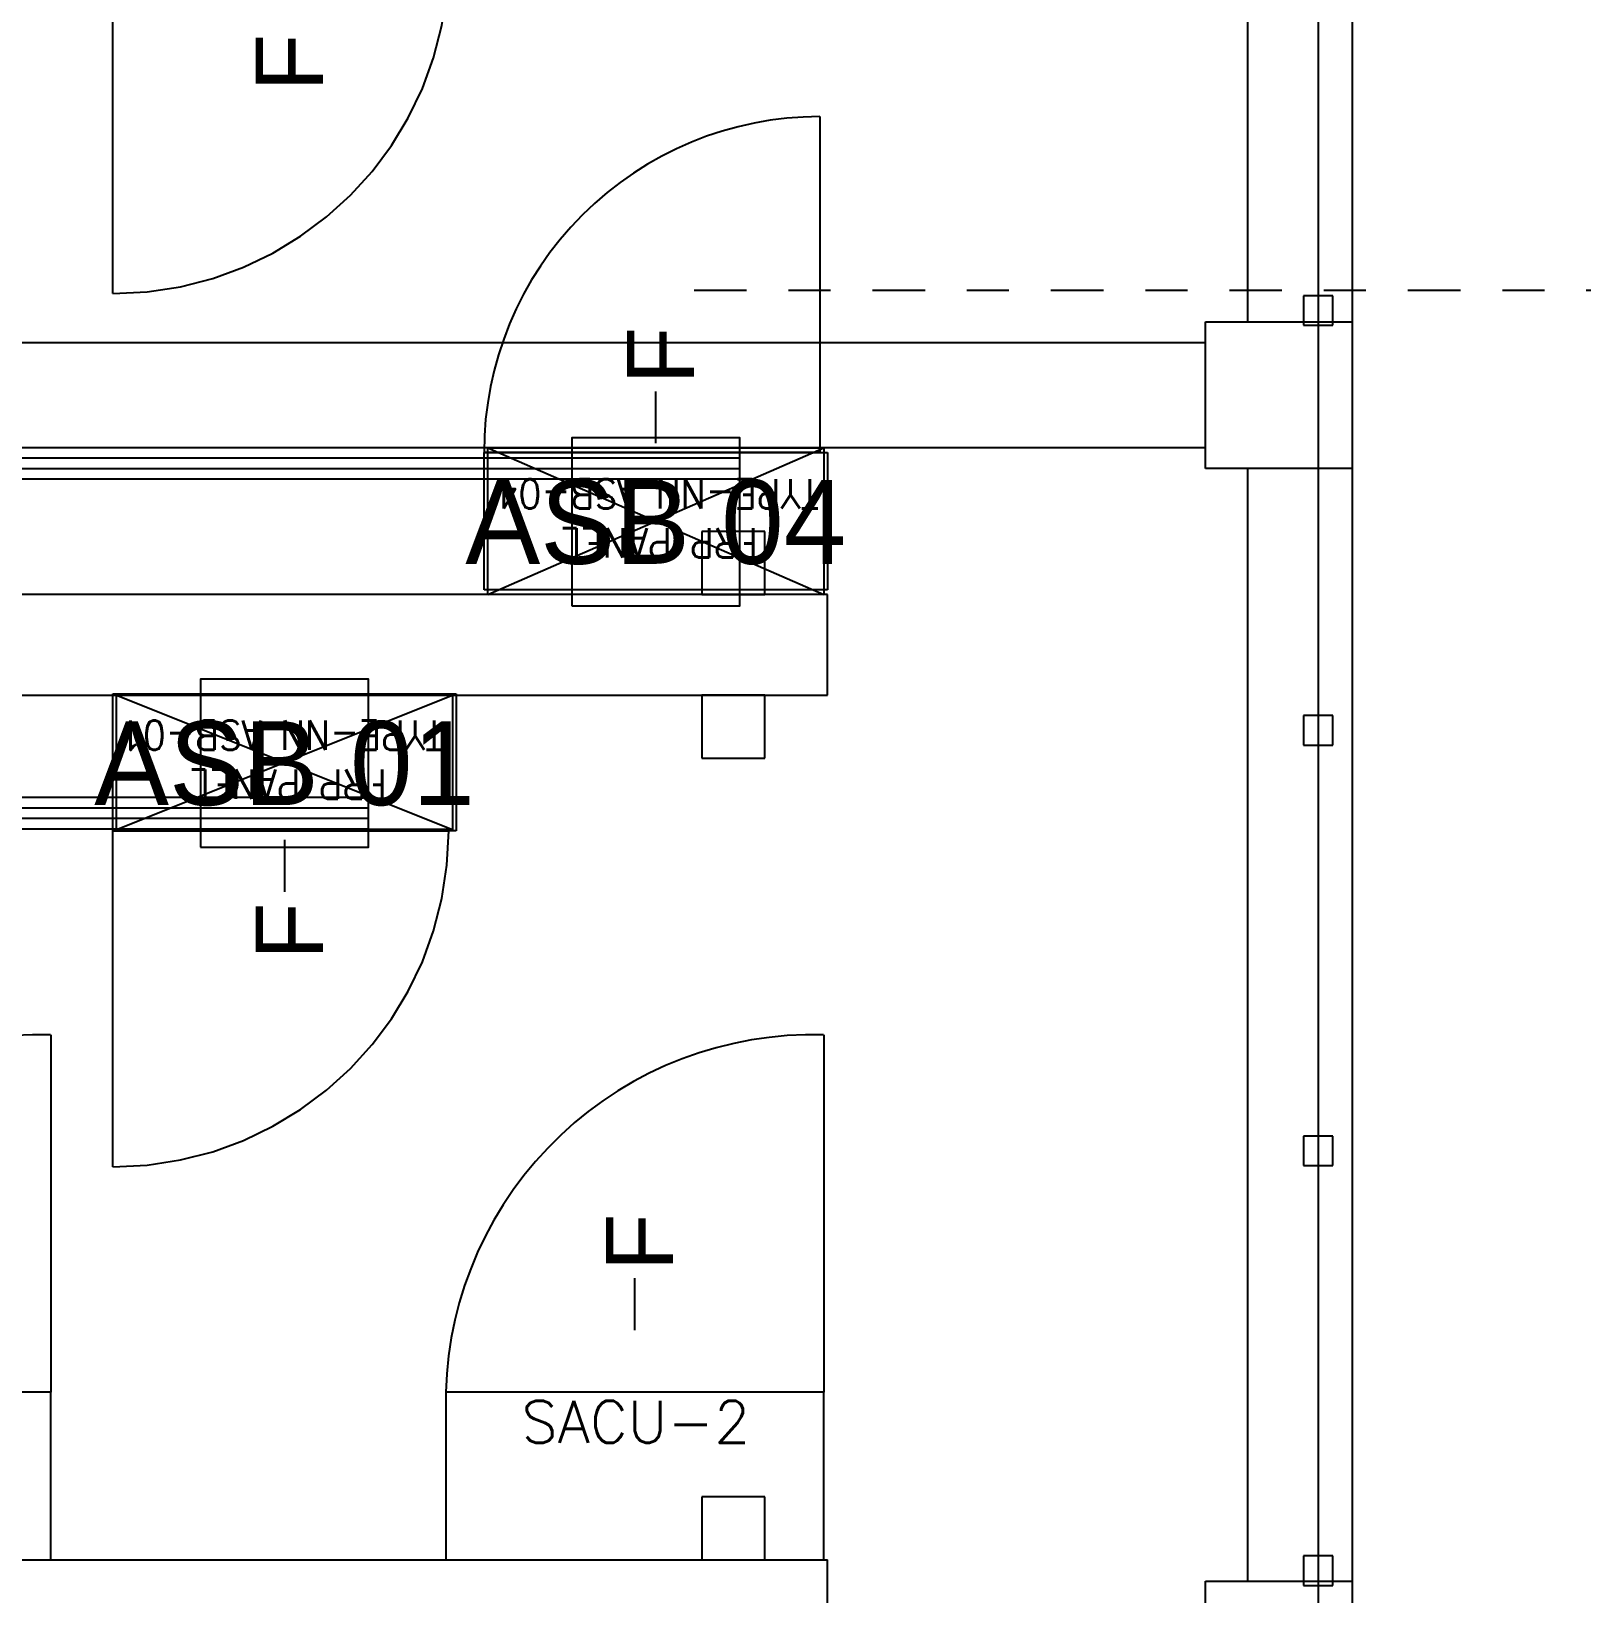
# Model space of a CAD drawing. Header units: metres. Extents: x 532643 to 533032, y 2674174 to 2674494.
# Drawn here: x 532831.833 to 532835.526, y 2674365.169 to 2674368.891 of the extents above; entities that cross this region are included whole.
import ezdxf
from ezdxf.enums import TextEntityAlignment as Align

# ---------------------------------------------------------------- set-up
doc = ezdxf.new("R2010")
doc.units = ezdxf.units.M
doc.header["$MEASUREMENT"] = 0
for name, pattern in [('CENTER', [2, 1.25, -0.25, 0.25, -0.25]), ('DASHED', [0.75, 0.5, -0.25]), ('HIDDEN', [0.375, 0.25, -0.125]), ('PHANTOM', [63.5, 31.75, -6.35, 6.35, -6.35, 6.35, -6.35])]:
    doc.linetypes.add(name, pattern=pattern)
for name, color, linetype in [('1', 5, 'Continuous'), ('IDT', 7, 'Continuous'), ('LT Cable(AG) INV to LT Panel BL-02', 2, 'Continuous')]:
    doc.layers.add(name, color=color, linetype=linetype)
doc.styles.add('Arial', font='arial.ttf')
doc.styles.add('RomanS', font='romans.shx')
doc.styles.get("Standard").update_dxf_attribs({"font": 'Adani Regular.ttf'})

# ---------------------------------------------------------------- blocks, each defined once
blk = doc.blocks.new('ASB')
at = {"layer": '1', "color": 5}
blk.add_lwpolyline([(-0.2, -0.2), (0.2, -0.2), (0.2, 0.2), (-0.2, 0.2)], close=True, dxfattribs=at)
at = {"layer": '1', "color": 7}
blk.add_attdef('ID', text='', height=0.2, dxfattribs=at).set_placement((0, 0), align=Align.MIDDLE_CENTER)
blk = doc.blocks.new('IDT')
at = {"layer": 'IDT', "color": 8, "linetype": 'PHANTOM', "ltscale": 0.25}
blk.add_line((25.6331, 9.1603), (25.6331, 16.0353), dxfattribs=at)
at = {"layer": 'IDT', "color": 8}
for p, q in [((25.552, 15.0601), (25.552, 15.4101)), ((25.902, 15.4101), (25.902, 15.0601)), ((25.902, 15.0601), (25.552, 15.0601)), ((25.552, 12.4101), (25.552, 15.0601)), ((25.5981, 15.0703), (25.5981, 15.0003)), ((25.6681, 15.0703), (25.5981, 15.0703)), ((25.6681, 15.0003), (25.6681, 15.0703)), ((25.802, 12.4101), (25.802, 15.0601)), ((32.6992, 15.0097), (26.802, 15.0097)), ((26.951, 15.0097), (26.951, 14.8597)), ((27.101, 15.0097), (26.951, 15.0097)), ((27.101, 14.8597), (27.101, 15.0097)), ((25.5981, 15.0003), (25.6681, 15.0003)), ((26.951, 14.8597), (27.101, 14.8597)), ((25.5981, 14.0703), (25.5981, 14.0003)), ((25.6681, 14.0703), (25.5981, 14.0703)), ((25.6681, 14.0003), (25.6681, 14.0703)), ((25.5981, 14.0003), (25.6681, 14.0003)), ((27.686, 13.2732), (28.504, 13.2732)), ((27.686, 12.9462), (27.686, 13.2732)), ((27.695, 12.9497), (27.695, 13.2697)), ((27.695, 13.2697), (28.495, 13.2697)), ((28.495, 13.2697), (27.695, 12.9497)), ((28.495, 12.9497), (27.695, 13.2697)), ((28.495, 13.2697), (28.495, 12.9497)), ((28.504, 13.2732), (28.504, 12.9462)), ((25.5981, 13.0685), (25.5981, 12.9985)), ((25.6681, 13.0685), (25.5981, 13.0685)), ((25.6681, 12.9985), (25.6681, 13.0685)), ((26.951, 13.0997), (26.951, 12.9497)), ((27.101, 13.0997), (26.951, 13.0997)), ((27.101, 12.9497), (27.101, 13.0997)), ((25.5981, 12.9985), (25.6681, 12.9985)), ((32.6992, 12.9497), (26.802, 12.9497)), ((26.951, 12.9497), (27.101, 12.9497)), ((28.504, 12.9462), (27.686, 12.9462)), ((28.495, 12.9497), (27.695, 12.9497)), ((26.802, 12.7097), (32.6992, 12.7097)), ((26.802, 12.6984), (27.62, 12.6984)), ((26.802, 12.3714), (26.802, 12.6984)), ((26.811, 12.3601), (26.811, 12.7097)), ((26.811, 12.7097), (27.611, 12.7097)), ((27.611, 12.7097), (26.811, 12.3601)), ((27.611, 12.3601), (26.811, 12.7097)), ((26.951, 12.7097), (26.951, 12.5597)), ((27.101, 12.7097), (26.951, 12.7097)), ((27.101, 12.5597), (27.101, 12.7097)), ((27.611, 12.7097), (27.611, 12.3601)), ((27.62, 12.6984), (27.62, 12.3714)), ((26.951, 12.5597), (27.101, 12.5597)), ((25.552, 12.0601), (25.552, 12.4101)), ((25.552, 12.4101), (25.902, 12.4101)), ((25.902, 12.4101), (25.902, 12.0601)), ((25.902, 12.3601), (29.552, 12.3601)), ((27.62, 12.3714), (26.802, 12.3714)), ((27.611, 12.3601), (26.811, 12.3601)), ((25.902, 12.1101), (29.552, 12.1101)), ((25.902, 12.0601), (25.552, 12.0601)), ((25.552, 9.4101), (25.552, 12.0601)), ((25.5981, 12.0685), (25.5981, 11.9985)), ((25.6681, 12.0685), (25.5981, 12.0685)), ((25.6681, 11.9985), (25.6681, 12.0685)), ((25.802, 9.4101), (25.802, 12.0601)), ((25.5981, 11.9985), (25.6681, 11.9985))]:
    blk.add_line(p, q, dxfattribs=at)
at = {"layer": 'IDT', "color": 8, "linetype": 'HIDDEN', "ltscale": 2.5}
for p, q in [((26.802, 15.2497), (26.802, 15.0097)), ((26.802, 12.9497), (26.802, 12.7097))]:
    blk.add_line(p, q, dxfattribs=at)
at = {"layer": 'IDT', "color": 7}
for p, q in [((27.711, 15.0097), (26.811, 15.0097)), ((26.811, 15.0097), (26.811, 14.6097)), ((27.711, 14.6097), (27.711, 15.0097)), ((29.552, 15.0097), (28.652, 15.0097)), ((28.652, 15.0097), (28.652, 14.6097)), ((26.811, 14.6097), (27.711, 14.6097)), ((28.652, 14.6097), (29.552, 14.6097)), ((27.261, 14.4621), (27.261, 14.4109)), ((27.261, 14.4109), (27.261, 14.3384)), ((28.095, 13.3458), (28.095, 13.4183)), ((28.095, 13.2947), (28.095, 13.3458)), ((27.686, 13.2732), (28.504, 13.2732)), ((27.686, 12.9462), (27.686, 13.2732)), ((28.504, 13.2732), (28.504, 12.9462)), ((28.504, 12.9462), (27.686, 12.9462)), ((26.802, 12.6984), (27.62, 12.6984)), ((26.802, 12.3714), (26.802, 12.6984)), ((27.62, 12.6984), (27.62, 12.3714)), ((27.62, 12.3714), (26.802, 12.3714)), ((27.211, 12.3497), (27.211, 12.2985)), ((27.211, 12.2985), (27.211, 12.226))]:
    blk.add_line(p, q, dxfattribs=at)
at = {"layer": 'IDT', "color": 8, "linetype": 'DASHED', "ltscale": 5}
for p, q in [((26.811, 13.7589), (26.811, 14.6097)), ((26.811, 14.6097), (27.711, 14.6097)), ((28.652, 13.7589), (28.652, 14.6097)), ((28.652, 14.6097), (29.552, 14.6097)), ((28.504, 14.0732), (28.504, 13.2732)), ((28.4602, 13.2732), (27.704, 13.2732)), ((28.504, 13.2732), (28.4602, 13.2732)), ((26.82, 11.5714), (26.82, 12.3714)), ((26.82, 12.3714), (26.8639, 12.3714)), ((26.8639, 12.3714), (27.62, 12.3714)), ((28.504, 11.9932), (28.504, 11.1932))]:
    blk.add_line(p, q, dxfattribs=at)
at = {"layer": 'IDT', "color": 8, "linetype": 'CENTER', "ltscale": 0.1}
blk.add_line((12.5447, 11.9854), (27.1642, 11.9854), dxfattribs=at)
at = {"layer": 'IDT', "color": 8, "linetype": 'DASHED', "ltscale": 5}
for centre, radius, start, end in [((26.8361, 14.6339), 0.8753, 268.3615, 358.4192), ((28.6771, 14.6339), 0.8753, 268.3615, 358.4192), ((28.504, 13.2732), 0.8, 90, 180), ((26.82, 12.3714), 0.8, 270, 0), ((28.504, 11.1932), 0.8, 90, 180)]:
    blk.add_arc(centre, radius, start, end, dxfattribs=at)
at = {"layer": 'IDT', "color": 7, "ltscale": 0.1, "style": 'RomanS'}
blk.add_text('SACU-2', height=0.1, rotation=180, dxfattribs=at).set_placement((27.5305, 14.7306))
at = {"layer": 'IDT', "color": 7, "style": 'Arial'}
for p in [(27.1698, 14.3212), (28.0038, 13.5801), (27.1198, 12.2089), (28.0038, 11.511)]:
    blk.add_text('F', height=0.16, rotation=270, dxfattribs=at).set_placement(p)
at = {"layer": 'IDT', "color": 7, "style": 'RomanS', "width": 0.9}
for s, p in [('FRP PANEL', (27.8518, 13.1269)), ('TYPE-NN ASB-01', (27.7167, 13.0102)), ('FRP PANEL', (26.9678, 12.5521)), ('TYPE-NN ASB-04', (26.8222, 12.4354))]:
    blk.add_text(s, height=0.07, dxfattribs=at).set_placement(p)

msp = doc.modelspace()

# ---------------------------------------------------------------- linework, layer by layer
at = {"layer": 'LT Cable(AG) INV to LT Panel BL-02', "color": 2}
for points in [[(532833.5203, 2674367.8986), (532827.8687, 2674367.8986, -0.105631), (532827.5009, 2674367.9772), (532825.6958, 2674368.7854, 0.042157), (532825.5448, 2674368.7981), (532819.4603, 2674368.7981, 0.414214), (532818.5603, 2674367.8981), (532818.5603, 2674338.2219, 0.021647), (532818.5637, 2674338.144), (532818.6069, 2674337.6456, -0.021647), (532818.6103, 2674337.5678), (532818.6103, 2674329.903, -0.414214), (532817.7103, 2674329.003), (532807.9776, 2674329.003, -0.414214), (532807.0776, 2674329.903), (532807.0776, 2674330.2258)], [(532833.5203, 2674367.8736), (532827.8634, 2674367.8736, -0.105798), (532827.4951, 2674367.9524), (532825.6937, 2674368.7604, 0.042157), (532825.5427, 2674368.7731), (532819.4853, 2674368.7731, 0.414214), (532818.5853, 2674367.8731), (532818.5853, 2674338.2229, 0.021647), (532818.5887, 2674338.1451), (532818.6319, 2674337.6467, -0.021647), (532818.6353, 2674337.5689), (532818.6353, 2674329.878, -0.414214), (532817.7353, 2674328.978), (532710.8016, 2674328.978, -0.414214), (532709.9016, 2674329.878), (532709.9016, 2674330.2258)], [(532833.5203, 2674367.8486), (532827.8581, 2674367.8486, -0.105966), (532827.4892, 2674367.9277), (532825.6916, 2674368.7354, 0.042157), (532825.5406, 2674368.7481), (532819.5103, 2674368.7481, 0.414214), (532818.6103, 2674367.8481), (532818.6103, 2674338.224, 0.021647), (532818.6137, 2674338.1462), (532818.6569, 2674337.6478, -0.021647), (532818.6603, 2674337.57), (532818.6603, 2674299.853, -0.414214), (532817.7603, 2674298.953), (532807.9776, 2674298.953, -0.414214), (532807.0776, 2674299.853), (532807.0776, 2674300.2258)], [(532833.5203, 2674367.8236), (532827.8527, 2674367.8236, -0.106135), (532827.4833, 2674367.9029), (532825.6894, 2674368.7104, 0.042157), (532825.5385, 2674368.7231), (532819.5353, 2674368.7231, 0.414214), (532818.6353, 2674367.8231), (532818.6353, 2674338.2251, 0.021647), (532818.6387, 2674338.1473), (532818.6819, 2674337.6489, -0.021647), (532818.6853, 2674337.571), (532818.6853, 2674299.828, -0.414214), (532817.7853, 2674298.928), (532710.8016, 2674298.928, -0.414214), (532709.9016, 2674299.828), (532709.9016, 2674300.2258)]]:
    msp.add_lwpolyline(points, format="xyb", dxfattribs=at)
at = {"layer": 'LT Cable(AG) INV to LT Panel BL-02', "color": 5}
for points in [[(532832.6363, 2674367.0651), (532826.8976, 2674367.0651, 0.078431), (532826.6204, 2674367.0213), (532825.7573, 2674366.7419, -0.078431), (532825.4801, 2674366.6981), (532822.5103, 2674366.6981, 0.414214), (532821.6103, 2674365.7981), (532821.6103, 2674338.3719, 0.093355), (532821.672, 2674338.0445), (532821.7736, 2674337.7842, -0.093355), (532821.8353, 2674337.4568), (532821.8353, 2674299.853, 0.414214), (532822.7353, 2674298.953), (532964.761, 2674298.953, 0.414214), (532965.661, 2674299.853), (532965.661, 2674300.2258)], [(532832.6363, 2674367.0401), (532826.9016, 2674367.0401, 0.078431), (532826.6244, 2674366.9963), (532825.7612, 2674366.7169, -0.078431), (532825.484, 2674366.6731), (532822.5353, 2674366.6731, 0.414214), (532821.6353, 2674365.7731), (532821.6353, 2674338.3766, 0.093355), (532821.697, 2674338.0492), (532821.7986, 2674337.7889, -0.093355), (532821.8603, 2674337.4615), (532821.8603, 2674299.878, 0.414214), (532822.7603, 2674298.978), (532867.585, 2674298.978, 0.414214), (532868.485, 2674299.878), (532868.485, 2674300.2258)], [(532832.6363, 2674367.0151), (532826.9055, 2674367.0151, 0.078431), (532826.6283, 2674366.9713), (532825.7652, 2674366.6919, -0.078431), (532825.488, 2674366.6481), (532822.5603, 2674366.6481, 0.414214), (532821.6603, 2674365.7481), (532821.6603, 2674338.3813, 0.093355), (532821.722, 2674338.0539), (532821.8236, 2674337.7936, -0.093355), (532821.8853, 2674337.4662), (532821.8853, 2674329.903, 0.414214), (532822.7853, 2674329.003), (532964.761, 2674329.003, 0.414214), (532965.661, 2674329.903), (532965.661, 2674330.2258)], [(532832.6363, 2674366.9901), (532826.9095, 2674366.9901, 0.078431), (532826.6323, 2674366.9463), (532825.7691, 2674366.6669, -0.078431), (532825.4919, 2674366.6231), (532822.5853, 2674366.6231, 0.414214), (532821.6853, 2674365.7231), (532821.6853, 2674338.3861, 0.093355), (532821.747, 2674338.0586), (532821.8486, 2674337.7983, -0.093355), (532821.9103, 2674337.4709), (532821.9103, 2674329.928, 0.414214), (532822.8103, 2674329.028), (532867.585, 2674329.028, 0.414214), (532868.485, 2674329.928), (532868.485, 2674330.2258)]]:
    msp.add_lwpolyline(points, format="xyb", dxfattribs=at)

# ---------------------------------------------------------------- block references
at = {"layer": '1'}
for p, values in [((532833.3203, 2674367.722), {'ID': 'ASB 04'}), ((532832.4363, 2674367.1472), {'ID': 'ASB 01'})]:
    msp.add_blockref('ASB', p, dxfattribs=at).add_auto_attribs(values)
at = {"layer": 'IDT', "color": 8, "rotation": 180}
msp.add_blockref('IDT', (532860.5313, 2674380.2589), dxfattribs=at)

doc.saveas('drawing.dxf')
